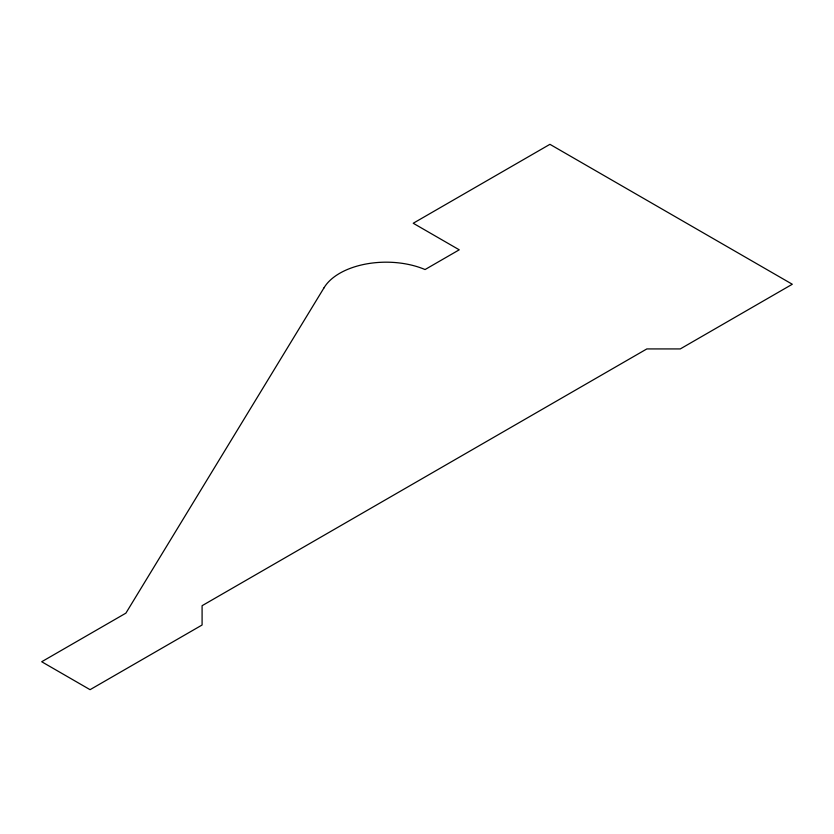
<?xml version="1.0" encoding="UTF-8"?>
<svg xmlns="http://www.w3.org/2000/svg" width="834" height="834" viewBox="0 0 834 834"><rect width="100%" height="100%" fill="white"/><g stroke="black" fill="none" stroke-linecap="round" stroke-linejoin="round"><path stroke-width="1.25" d="M323.967 287.897L125.892 613.146L41.7 661.748L90.072 689.676L202.089 625.01L202.089 605.703L646.85 348.925L680.283 348.925L792.3 284.248L549.929 144.324L413.226 223.251L459.242 249.814L425.059 269.549A65.688 37.926 0 0 0 323.967 287.897"/></g></svg>
